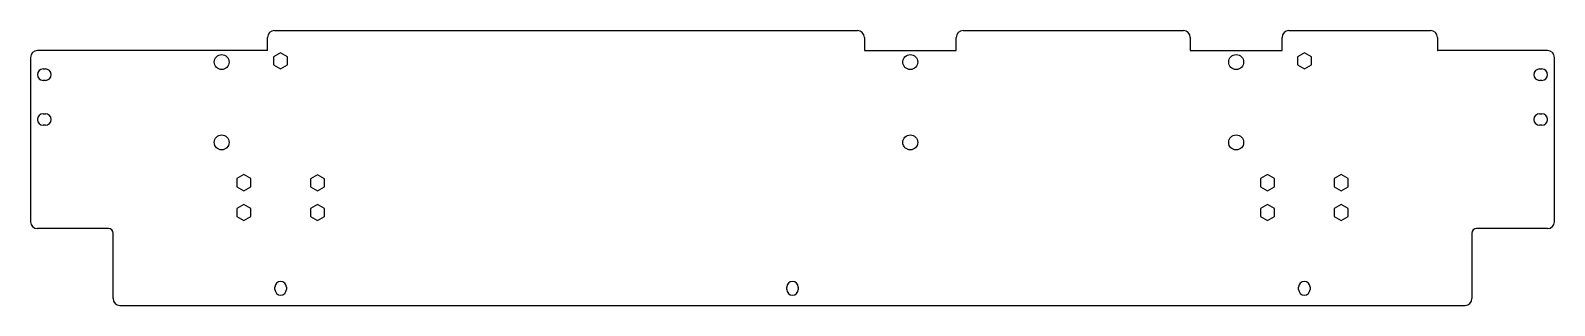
# Model space of a CAD drawing. Header units: millimetres. Extents: x 0 to 664, y 0 to 120.
import ezdxf

# ---------------------------------------------------------------- set-up
doc = ezdxf.new("R2010")
doc.units = ezdxf.units.MM

msp = doc.modelspace()

# ---------------------------------------------------------------- linework, layer by layer
at = {"color": 7, "linetype": 'Continuous', "lineweight": 25}
for p, q in [((106.3, 119.74), (360.3, 119.74)), ((406.3, 119.74), (502.3, 119.74)), ((548.3, 119.74), (610, 119.74)), ((103.3, 111), (103.3, 116.74)), ((363.3, 116.74), (363.3, 111)), ((403.3, 111), (403.3, 116.74)), ((505.3, 116.74), (505.3, 111)), ((545.3, 111), (545.3, 116.74)), ((613, 116.74), (613, 111.2)), ((0, 108), (0, 36.5)), ((103.3, 111), (3, 111)), ((109, 110.02), (105.95, 108.26)), ((105.95, 108.26), (105.95, 104.74)), ((112.05, 108.26), (109, 110.02)), ((112.05, 104.74), (112.05, 108.26)), ((363.3, 111), (403.3, 111)), ((505.3, 111), (545.3, 111)), ((555, 110.02), (551.95, 108.26)), ((551.95, 108.26), (551.95, 104.74)), ((558.05, 108.26), (555, 110.02)), ((558.05, 104.74), (558.05, 108.26)), ((661, 111), (613.2, 111)), ((664, 36.5), (664, 108)), ((5.5, 103), (6.5, 103)), ((105.95, 104.74), (109, 102.98)), ((109, 102.98), (112.05, 104.74)), ((551.95, 104.74), (555, 102.98)), ((555, 102.98), (558.05, 104.74)), ((657.5, 103), (658.5, 103)), ((6.5, 98), (5.5, 98)), ((658.5, 98), (657.5, 98)), ((5.5, 83.5), (6.5, 83.5)), ((657.5, 83.5), (658.5, 83.5)), ((6.5, 78.5), (5.5, 78.5)), ((658.5, 78.5), (657.5, 78.5)), ((93, 57.02), (89.95, 55.26)), ((89.95, 55.26), (89.95, 51.74)), ((96.05, 55.26), (93, 57.02)), ((96.05, 51.74), (96.05, 55.26)), ((125, 56.95), (121.95, 55.19)), ((121.95, 55.19), (121.95, 51.66)), ((128.05, 55.19), (125, 56.95)), ((128.05, 51.66), (128.05, 55.19)), ((539, 57.02), (535.95, 55.26)), ((535.95, 55.26), (535.95, 51.74)), ((542.05, 55.26), (539, 57.02)), ((542.05, 51.74), (542.05, 55.26)), ((571, 57.02), (567.95, 55.26)), ((567.95, 55.26), (567.95, 51.74)), ((574.05, 55.26), (571, 57.02)), ((574.05, 51.74), (574.05, 55.26)), ((89.95, 51.74), (93, 49.98)), ((93, 49.98), (96.05, 51.74)), ((121.95, 51.66), (125, 49.9)), ((125, 49.9), (128.05, 51.66)), ((535.95, 51.74), (539, 49.98)), ((539, 49.98), (542.05, 51.74)), ((567.95, 51.74), (571, 49.98)), ((571, 49.98), (574.05, 51.74)), ((93, 44.02), (89.95, 42.26)), ((89.95, 42.26), (89.95, 38.74)), ((96.05, 42.26), (93, 44.02)), ((96.05, 38.74), (96.05, 42.26)), ((125, 44.02), (121.95, 42.26)), ((121.95, 42.26), (121.95, 38.74)), ((128.05, 42.26), (125, 44.02)), ((128.05, 38.74), (128.05, 42.26)), ((539, 44.02), (535.95, 42.26)), ((535.95, 42.26), (535.95, 38.74)), ((542.05, 42.26), (539, 44.02)), ((542.05, 38.74), (542.05, 42.26)), ((571, 44.02), (567.95, 42.26)), ((567.95, 42.26), (567.95, 38.74)), ((574.05, 42.26), (571, 44.02)), ((574.05, 38.74), (574.05, 42.26)), ((34, 33.5), (3, 33.5)), ((89.95, 38.74), (93, 36.98)), ((93, 36.98), (96.05, 38.74)), ((121.95, 38.74), (125, 36.98)), ((125, 36.98), (128.05, 38.74)), ((535.95, 38.74), (539, 36.98)), ((539, 36.98), (542.05, 38.74)), ((567.95, 38.74), (571, 36.98)), ((571, 36.98), (574.05, 38.74)), ((661, 33.5), (630, 33.5)), ((36, 3), (36, 31.5)), ((628, 31.5), (628, 3)), ((106.5, 7), (106.5, 8)), ((111.5, 8), (111.5, 7)), ((329.5, 7), (329.5, 8)), ((334.5, 8), (334.5, 7)), ((552.5, 7), (552.5, 8)), ((557.5, 8), (557.5, 7)), ((39, 0), (625, 0))]:
    msp.add_line(p, q, dxfattribs=at)
for centre in [(83.3, 106), (383.3, 106), (525.3, 106), (83.3, 71), (383.3, 71), (525.3, 71)]:
    msp.add_circle(centre, 3.25, dxfattribs=at)
for centre, radius, start, end in [((106.3, 116.74), 3, 90, 180), ((360.3, 116.74), 3, 0, 90), ((406.3, 116.74), 3, 90, 180), ((502.3, 116.74), 3, 0, 90), ((548.3, 116.74), 3, 90, 180), ((610, 116.74), 3, 0, 90), ((3, 108), 3, 90, 180), ((613.2, 111.2), 0.2, 180, 270), ((661, 108), 3, 0, 90), ((5.5, 100.5), 2.5, 90, 270), ((6.5, 100.5), 2.5, 270, 90), ((657.5, 100.5), 2.5, 90, 270), ((658.5, 100.5), 2.5, 270, 90), ((5.5, 81), 2.5, 90, 270), ((6.5, 81), 2.5, 270, 90), ((657.5, 81), 2.5, 90, 270), ((658.5, 81), 2.5, 270, 90), ((3, 36.5), 3, 180, 270), ((34, 31.5), 2, 0, 89.99992), ((630, 31.5), 2, 90.00008, 180), ((661, 36.5), 3, 270, 0), ((109, 8), 2.5, 0, 180), ((109, 7), 2.5, 180, 0), ((332, 8), 2.5, 0, 180), ((332, 7), 2.5, 180, 0), ((555, 8), 2.5, 0, 180), ((555, 7), 2.5, 180, 0), ((39, 3), 3, 180, 270), ((625, 3), 3, 270, 0)]:
    msp.add_arc(centre, radius, start, end, dxfattribs=at)

doc.saveas('drawing.dxf')
